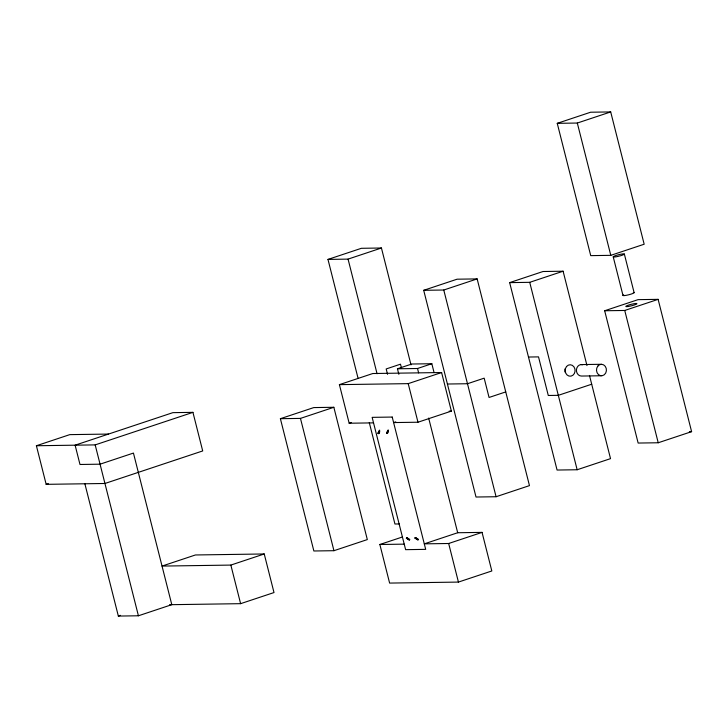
<?xml version="1.0" encoding="UTF-8"?>
<svg xmlns="http://www.w3.org/2000/svg" width="728" height="728" viewBox="0 0 728 728"><rect width="100%" height="100%" fill="white"/><g stroke="black" fill="none" stroke-linecap="round" stroke-linejoin="round"><path stroke-width="1.09" d="M379.807 431.604L378.86 433.615L377.95 433.278L379.388 430.266M377.95 433.278L379.743 430.257M378.496 433.624L379.452 431.613M388.415 431.486L387.46 433.488L386.559 433.151L387.988 430.139M386.559 433.151L388.343 430.13M387.096 433.497L388.051 431.486M409.2 540.058L406.379 538.256L406.67 537.628L409.855 539.421M406.379 538.256L407.034 537.628M417.799 539.93L414.978 538.129L415.279 537.501L418.464 539.302M414.978 538.129L415.633 537.501M557.248 123.332L590.626 112.221L610.701 111.93L644.171 244.226L610.792 255.337L590.726 255.628L557.248 123.332L577.313 123.041L610.701 111.93M358.112 378.478L327.982 259.414L361.37 248.303L381.436 248.002L411.011 364.874M327.982 259.414L348.057 259.113L381.436 248.002M423.705 290.308L457.084 279.197L477.149 278.906L529.465 485.621L496.077 496.733L476.012 497.024L423.705 290.308L443.771 290.017L477.149 278.906M589.48 375.439L610.528 458.64L577.149 469.751L557.075 470.042L509.655 282.619L543.033 271.508L563.108 271.216L586.977 365.565M84.876 483.774L118.346 616.07L138.42 615.779L171.799 604.668L133.442 453.071L100.064 464.182L79.989 464.482L75.111 445.181L172.873 412.649L192.938 412.357L202.703 450.941L104.941 483.483L46.164 484.338L36.4 445.745L69.779 434.634L108.49 434.07M509.655 282.619L529.72 282.327L563.108 271.216M36.4 445.745L95.177 444.89L192.938 412.357M373.537 422.868L349.167 423.223L339.403 384.639L372.791 373.528L441.605 372.527L451.369 411.111L417.981 422.222L393.611 422.577L395.768 421.858M46.164 484.338L48.321 483.62M398.844 374.301L397.452 368.787L411.757 364.018L431.831 363.727L434.061 372.554M397.452 368.787L417.526 368.495L431.831 363.727M280.389 418.691L313.777 407.58L333.843 407.289L367.322 539.585L333.943 550.696L313.868 550.987L280.389 418.691L300.464 418.4L333.843 407.289M604.668 310.756L638.056 299.645L658.121 299.354L691.6 431.649L658.221 442.761L638.147 443.052L604.668 310.756L624.742 310.465L658.121 299.354M339.403 384.639L408.217 383.638L441.605 372.527M349.167 423.223L351.324 422.504M505.751 391.91L489.061 397.461L484.175 378.169L467.485 383.729L447.411 384.02M591.7 384.22L558.321 395.331L548.284 395.477L538.52 356.884L528.483 357.029M264.237 553.972L195.423 554.973L162.035 566.084L230.849 565.083L264.237 553.972L274.001 592.556L240.613 603.667L169.569 604.704M118.346 616.07L120.502 615.351M482.054 532.386L448.666 543.498L424.297 543.852L457.685 532.741L482.054 532.386L491.819 570.97L458.431 582.082L389.616 583.082L379.852 544.499L402.466 536.973M581.281 364.582L601.346 364.291M601.574 375.757L581.499 376.048A5.733 4.969 89.2 0 1 576.449 369.669A5.733 4.969 89.2 0 1 582.564 364.746M449.149 411.147L451.369 411.111M689.37 431.686L691.6 431.649M399.399 523.942L394.94 524.005L369.278 422.577M379.852 544.499L404.231 544.144M386.914 433.142L387.46 433.488M378.314 433.269L378.86 433.615M415.279 537.501L417.162 538.702M415.333 538.129L418.163 539.93M406.67 537.628L408.554 538.829M406.734 538.256L409.564 540.049M624.351 254.054A5.733 0.755 -14.2 0 1 616.088 256.802A5.733 0.755 -14.2 0 1 615.915 255.492A5.733 0.755 -14.2 0 1 624.351 254.054L634.115 292.638M613.222 256.848L622.986 295.431M577.313 123.041L610.792 255.337M624.742 310.465L658.221 442.761M529.72 282.327L577.149 469.751M443.771 290.017L496.077 496.733M417.526 368.495L418.636 372.9M428.665 418.081L457.685 532.741M408.217 383.638L417.981 422.222M448.666 543.498L458.431 582.082M401.583 368.477L400.491 364.182L386.186 368.95L387.542 374.31M348.057 259.113L377.068 373.773M300.464 418.4L333.943 550.696M230.849 565.083L240.613 603.667M95.177 444.89L138.42 615.779M633.315 292.447A5.733 0.755 -14.2 0 1 628.646 294.795A5.733 0.755 -14.2 0 1 623.678 294.867M564.864 369.041A5.733 4.969 89.2 0 1 564.919 372.008M392.219 417.062L372.144 417.353L405.623 549.658L425.689 549.367L392.219 417.062M627.9 306.534A5.733 0.755 -14.2 0 0 636.891 303.813A5.733 0.755 -14.2 0 0 629.402 304.823A5.733 0.755 -14.2 0 0 627.9 306.534M566.539 366.502A5.733 4.969 89.2 0 0 568.95 376.048A5.733 4.969 89.2 0 0 574.893 368.896A5.733 4.969 89.2 0 0 566.539 366.502M597.87 366.048A5.733 4.969 89.2 0 0 600.282 375.593A5.733 4.969 89.2 0 0 606.233 368.441A5.733 4.969 89.2 0 0 597.87 366.048"/></g></svg>
